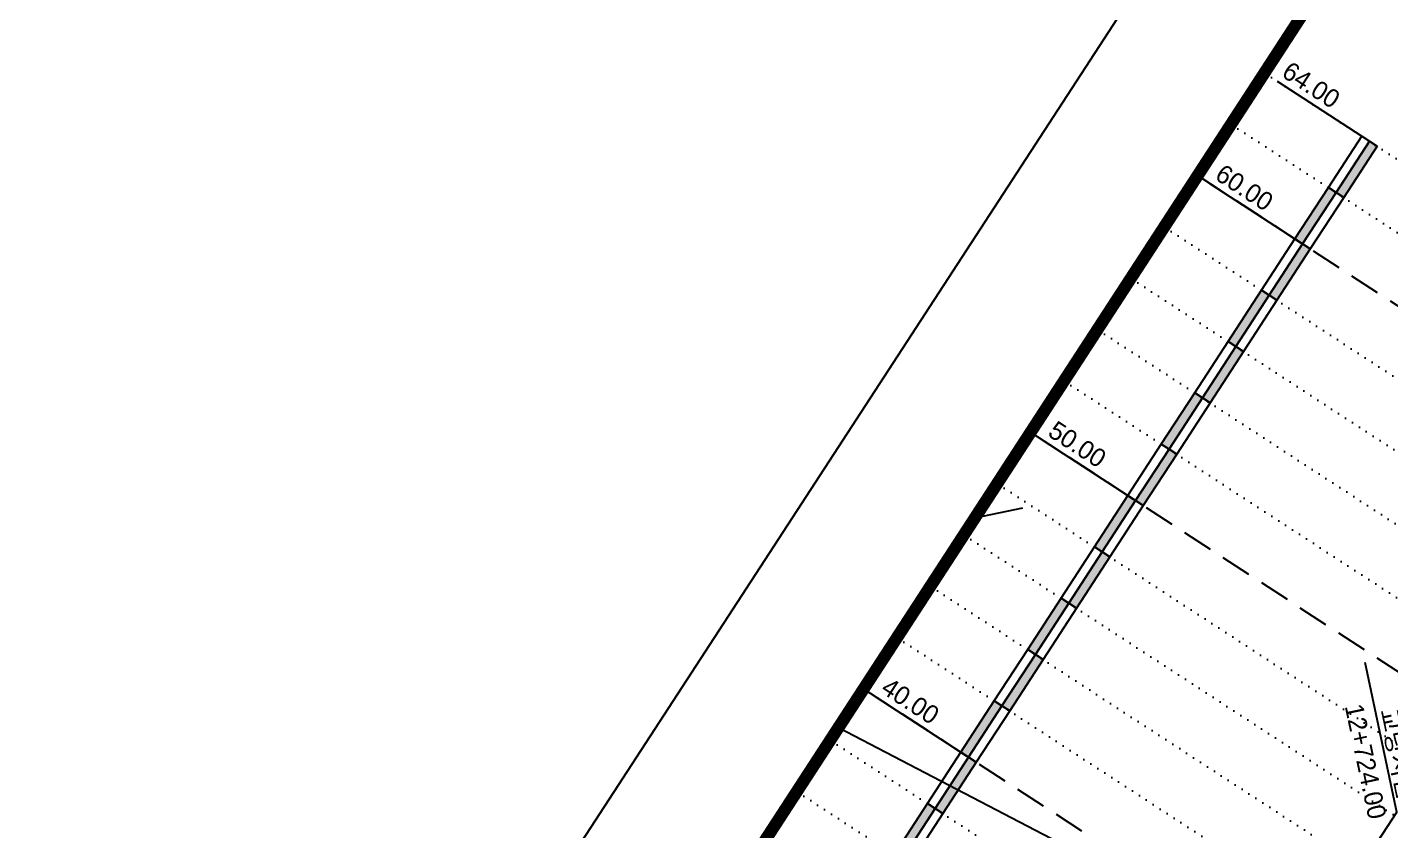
# Model space of a CAD drawing. Header units: millimetres. Extents: x 156921 to 159642, y 477538 to 479586.
# Drawn here: x 156920.8 to 157143.5, y 479228.9 to 479360 of the extents above; entities that cross this region are included whole.
import ezdxf
from ezdxf.enums import TextEntityAlignment as Align

# ---------------------------------------------------------------- set-up
doc = ezdxf.new("R2010")
doc.units = ezdxf.units.MM
doc.header["$MEASUREMENT"] = 0
for name, pattern in [('A-DASHD01', [0.75, 0.5, -0.25]), ('A-DOTLN01H', [0.125, 0, -0.125]), ('CONT', [2, 1, 1])]:
    doc.linetypes.add(name, pattern=pattern)
doc.layers.add('99_가이드라인', color=83, linetype='Continuous', plot=False)
for name, color, linetype in [('CX-BORD-LIN1', 4, 'Continuous'), ('CX-BORD-LIN2', 3, 'Continuous'), ('CX-BORD-TEX3', 6, 'Continuous'), ('종단_인출선_문자_해치등', 7, 'Continuous'), ('종단선형', 10, 'Continuous')]:
    doc.layers.add(name, color=color, linetype=linetype)
doc.styles.get("Standard").update_dxf_attribs({"font": 'BAREUNDOTUMPRO1.TTF'})
doc.styles.add('TB_TEXT', font='BAREUNDOTUMPRO1.TTF')
doc.styles.add('TB_WBTXT', font='BareunDotumPro3.ttf')

# ---------------------------------------------------------------- blocks, each defined once
blk = doc.blocks.new('한맥도곽')
at = {"layer": '99_가이드라인'}
blk.add_lwpolyline([(0, 594), (841, 594), (841, 0), (0, 0)], close=True, dxfattribs=at)
at = {"layer": 'CX-BORD-LIN1', "const_width": 2}
blk.add_lwpolyline([(821, 20), (25, 20), (25, 574), (821, 574)], close=True, dxfattribs=at)
at = {"layer": 'CX-BORD-LIN1', "style": 'TB_TEXT'}
for tag, height, p in [('TR_RNUM5', 3, (310.11, 52.64)), ('TR_RDAT5', 3.5, (342.5, 53)), ('TR_DGN5', 3.5, (476.12, 53)), ('TR_CHK5', 3.5, (506.12, 53)), ('TR_APP5', 3.5, (536.12, 53)), ('TR_RNUM4', 3, (310.11, 46.64)), ('TR_RDAT4', 3.5, (342.5, 47)), ('TR_DGN4', 3.5, (476.12, 47)), ('TR_CHK4', 3.5, (506.12, 47)), ('TR_APP4', 3.5, (536.12, 47)), ('TR_RDAT3', 3.5, (342.5, 41)), ('TR_DGN3', 3.5, (476.12, 41)), ('TR_CHK3', 3.5, (506.12, 41)), ('TR_APP3', 3.5, (536.12, 41)), ('TR_RNUM3', 3, (310.11, 40.64)), ('TR_RNUM2', 3, (310.11, 34.64)), ('TR_RDAT2', 3.5, (342.5, 35)), ('TR_DGN2', 3.5, (476.12, 35)), ('TR_CHK2', 3.5, (506.12, 35)), ('TR_APP2', 3.5, (536.12, 35)), ('TR_RNUM1', 3, (310.11, 28.64)), ('TR_RDAT1', 3.5, (342.5, 29)), ('TR_DGN1', 3.5, (476.12, 29)), ('TR_CHK1', 3.5, (506.12, 29)), ('TR_APP1', 3.5, (536.12, 29))]:
    blk.add_attdef(tag, text='', height=height, dxfattribs=at).set_placement(p, align=Align.MIDDLE_CENTER)
for tag, p in [('TR_RCON5', (367.3, 53)), ('TR_RCON4', (367.3, 47)), ('TR_RCON3', (367.3, 41)), ('TR_RCON2', (367.3, 35)), ('TR_RCON1', (367.3, 29))]:
    blk.add_attdef(tag, text='', height=3.5, dxfattribs=at).set_placement(p, align=Align.MIDDLE_LEFT)
at = {"layer": 'CX-BORD-LIN2', "style": 'TB_TEXT'}
for tag, p in [('TD_VERSION', (825.5, 68.01)), ('적용표준버전', (825.5, 35))]:
    blk.add_attdef(tag, text='', height=3, rotation=90, dxfattribs=at).set_placement(p, align=Align.MIDDLE_CENTER)
at = {"layer": 'CX-BORD-TEX3', "style": 'TB_TEXT'}
for tag, height, p in [('노선이정', 4.5, (170.03, 51.46)), ('설계공구', 4.5, (568, 51.36)), ('설 계 사', 4.5, (170, 42.59)), ('시공공구', 4.5, (568, 42.69)), ('도 면 명', 4.5, (696, 43.19)), ('시 공 사', 4.5, (170, 33.59)), ('도면축척', 4.5, (568.29, 33.51)), ('건설분야', 4.5, (170, 25.13)), ('건설단계', 4.5, (240, 25.13)), ('도면번호', 4.5, (568.29, 24.79)), ('편철번호', 4.5, (696, 25)), ('개정번호', 3, (310.08, 23.66)), ('날짜', 3, (342.5, 23.66)), ('내   용', 3, (420.5, 23.66)), ('작성자', 3, (478, 23.66)), ('검토자', 3, (508, 23.66)), ('확인자', 3, (538, 23.66))]:
    blk.add_attdef(tag, text='', height=height, dxfattribs=at).set_placement(p, align=Align.MIDDLE)
at = {"layer": 'CX-BORD-TEX3'}
for tag, height, style, p in [('TD_LNDST', 4.5, 'TB_TEXT', (240, 51.5)), ('TD_DSECT', 4.5, 'TB_TEXT', (600.5, 51.5)), ('TD_DDIST', 4.5, 'TB_TEXT', (649.5, 51.5)), ('TD_DNAME_TOP', 4.5, 'TB_TEXT', (766, 50.12)), ('TD_CSECT', 4.5, 'TB_TEXT', (600.5, 42.5)), ('TD_CDIST', 4.5, 'TB_TEXT', (649.5, 42.5)), ('TD_DNAME_MAIN', 6, 'TB_WBTXT', (766, 41.47)), ('TD_CCOMP', 4.5, 'TB_TEXT', (240, 33.59)), ('TD_SCAL', 4.5, 'TB_TEXT', (632, 33.75)), ('TD_DNAME_BOT', 4, 'TB_TEXT', (766, 33.17)), ('TD_FIELD', 4.5, 'TB_TEXT', (205, 25.13)), ('TD_CSTEP', 4.5, 'TB_TEXT', (275.74, 25.13)), ('TD_DWGCODE', 4.5, 'TB_TEXT', (632, 24.79)), ('TD_DWGNO', 4.5, 'TB_TEXT', (766, 25))]:
    blk.add_attdef(tag, text='', height=height, dxfattribs=dict(at, style=style)).set_placement(p, align=Align.MIDDLE_CENTER)
at = {"layer": 'CX-BORD-TEX3', "style": 'TB_TEXT'}
for tag, height, width, p in [('TD_DCOMP', 4.5, 0.85, (240, 42.59)), ('TD_CNAME', 5, 0.8, (90, 27.6))]:
    blk.add_attdef(tag, text='', height=height, dxfattribs=dict(at, width=width)).set_placement(p, align=Align.MIDDLE_CENTER)

msp = doc.modelspace()

# ---------------------------------------------------------------- hatches: boundary and pattern name
at = {"layer": '종단_인출선_문자_해치등'}
for points in [[(157141.32, 479340.58), (157140.06, 479341.4), (157134.6, 479333.02), (157135.86, 479332.2)], [(157134.6, 479333.02), (157133.35, 479333.84), (157127.89, 479325.46), (157129.15, 479324.64)], [(157130.4, 479323.82), (157129.15, 479324.64), (157123.69, 479316.26), (157124.95, 479315.44)], [(157123.69, 479316.26), (157122.43, 479317.08), (157116.97, 479308.7), (157118.23, 479307.88)], [(157119.49, 479307.07), (157118.23, 479307.88), (157112.77, 479299.5), (157114.03, 479298.69)], [(157112.77, 479299.5), (157111.52, 479300.32), (157106.06, 479291.94), (157107.32, 479291.12)], [(157108.57, 479290.31), (157107.32, 479291.12), (157101.86, 479282.74), (157103.12, 479281.93)], [(157101.86, 479282.74), (157100.6, 479283.56), (157095.15, 479275.18), (157096.4, 479274.36)], [(157097.66, 479273.55), (157096.4, 479274.36), (157090.95, 479265.98), (157092.2, 479265.17)], [(157090.95, 479265.98), (157089.69, 479266.8), (157084.23, 479258.42), (157085.49, 479257.61)], [(157086.75, 479256.79), (157085.49, 479257.61), (157080.03, 479249.23), (157081.29, 479248.41)], [(157080.03, 479249.23), (157078.77, 479250.04), (157073.32, 479241.66), (157074.57, 479240.85)], [(157075.83, 479240.03), (157074.57, 479240.85), (157069.12, 479232.47), (157070.37, 479231.65)], [(157069.12, 479232.47), (157067.86, 479233.28), (157062.4, 479224.9), (157063.66, 479224.09)]]:
    msp.add_hatch(color=7, dxfattribs=at).paths.add_polyline_path(points, flags=0)

# ---------------------------------------------------------------- linework, layer by layer
at = {"layer": '종단_인출선_문자_해치등', "color": 197, "linetype": 'A-DOTLN01H', "ltscale": 10}
for p, q in [((157122.91, 479352.57), (157789.94, 478918.19)), ((157117.45, 479344.19), (157784.48, 478909.81)), ((157106.54, 479327.43), (157773.57, 478893.05)), ((157101.08, 479319.05), (157768.11, 478884.67)), ((157095.63, 479310.67), (157762.66, 478876.29)), ((157090.17, 479302.29), (157757.2, 478867.91)), ((157079.26, 479285.53), (157746.28, 478851.15)), ((157073.8, 479277.15), (157740.83, 478842.77)), ((157068.34, 479268.77), (157735.37, 478834.39)), ((157062.88, 479260.39), (157729.91, 478826.01)), ((157051.97, 479243.63), (157719, 478809.25)), ((157046.51, 479235.25), (157713.54, 478800.87))]:
    msp.add_line(p, q, dxfattribs=at)
at = {"layer": '종단_인출선_문자_해치등', "color": 7, "linetype": 'CONT'}
for p, q in [((157124.98, 479351.23), (157138.8, 479342.22)), ((157114.06, 479334.47), (157127.89, 479325.46)), ((157086.78, 479292.57), (157100.6, 479283.56)), ((157059.49, 479250.67), (157073.32, 479241.66))]:
    msp.add_line(p, q, dxfattribs=at)
at = {"layer": '종단_인출선_문자_해치등', "color": 195, "linetype": 'A-DASHD01', "ltscale": 10}
for p, q in [((157112, 479335.81), (157779.03, 478901.43)), ((157084.71, 479293.91), (157751.74, 478859.53)), ((157057.43, 479252.01), (157724.46, 478817.63))]:
    msp.add_line(p, q, dxfattribs=at)
at = {"layer": '종단_인출선_문자_해치등', "color": 7, "linetype": 'CONT', "flags": 128}
for points in [[(157140.06, 479341.4), (157134.6, 479333.02), (157133.35, 479333.84), (157138.8, 479342.22), (157140.06, 479341.4)], [(157141.32, 479340.58), (157135.86, 479332.2), (157134.6, 479333.02), (157140.06, 479341.4), (157141.32, 479340.58)], [(157134.6, 479333.02), (157129.15, 479324.64), (157127.89, 479325.46), (157133.35, 479333.84), (157134.6, 479333.02)], [(157135.86, 479332.2), (157130.4, 479323.82), (157129.15, 479324.64), (157134.6, 479333.02), (157135.86, 479332.2)], [(157129.15, 479324.64), (157123.69, 479316.26), (157122.43, 479317.08), (157127.89, 479325.46), (157129.15, 479324.64)], [(157130.4, 479323.82), (157124.95, 479315.44), (157123.69, 479316.26), (157129.15, 479324.64), (157130.4, 479323.82)], [(157123.69, 479316.26), (157118.23, 479307.88), (157116.97, 479308.7), (157122.43, 479317.08), (157123.69, 479316.26)], [(157124.95, 479315.44), (157119.49, 479307.07), (157118.23, 479307.88), (157123.69, 479316.26), (157124.95, 479315.44)], [(157118.23, 479307.88), (157112.77, 479299.5), (157111.52, 479300.32), (157116.97, 479308.7), (157118.23, 479307.88)], [(157119.49, 479307.07), (157114.03, 479298.69), (157112.77, 479299.5), (157118.23, 479307.88), (157119.49, 479307.07)], [(157112.77, 479299.5), (157107.32, 479291.12), (157106.06, 479291.94), (157111.52, 479300.32), (157112.77, 479299.5)], [(157114.03, 479298.69), (157108.57, 479290.31), (157107.32, 479291.12), (157112.77, 479299.5), (157114.03, 479298.69)], [(157107.32, 479291.12), (157101.86, 479282.74), (157100.6, 479283.56), (157106.06, 479291.94), (157107.32, 479291.12)], [(157108.57, 479290.31), (157103.12, 479281.93), (157101.86, 479282.74), (157107.32, 479291.12), (157108.57, 479290.31)], [(157101.86, 479282.74), (157096.4, 479274.36), (157095.15, 479275.18), (157100.6, 479283.56), (157101.86, 479282.74)], [(157103.12, 479281.93), (157097.66, 479273.55), (157096.4, 479274.36), (157101.86, 479282.74), (157103.12, 479281.93)], [(157096.4, 479274.36), (157090.95, 479265.98), (157089.69, 479266.8), (157095.15, 479275.18), (157096.4, 479274.36)], [(157097.66, 479273.55), (157092.2, 479265.17), (157090.95, 479265.98), (157096.4, 479274.36), (157097.66, 479273.55)], [(157090.95, 479265.98), (157085.49, 479257.61), (157084.23, 479258.42), (157089.69, 479266.8), (157090.95, 479265.98)], [(157092.2, 479265.17), (157086.75, 479256.79), (157085.49, 479257.61), (157090.95, 479265.98), (157092.2, 479265.17)], [(157085.49, 479257.61), (157080.03, 479249.23), (157078.77, 479250.04), (157084.23, 479258.42), (157085.49, 479257.61)], [(157086.75, 479256.79), (157081.29, 479248.41), (157080.03, 479249.23), (157085.49, 479257.61), (157086.75, 479256.79)], [(157080.03, 479249.23), (157074.57, 479240.85), (157073.32, 479241.66), (157078.77, 479250.04), (157080.03, 479249.23)], [(157081.29, 479248.41), (157075.83, 479240.03), (157074.57, 479240.85), (157080.03, 479249.23), (157081.29, 479248.41)], [(157074.57, 479240.85), (157069.12, 479232.47), (157067.86, 479233.28), (157073.32, 479241.66), (157074.57, 479240.85)], [(157075.83, 479240.03), (157070.37, 479231.65), (157069.12, 479232.47), (157074.57, 479240.85), (157075.83, 479240.03)], [(157069.12, 479232.47), (157063.66, 479224.09), (157062.4, 479224.9), (157067.86, 479233.28), (157069.12, 479232.47)], [(157070.37, 479231.65), (157064.92, 479223.27), (157063.66, 479224.09), (157069.12, 479232.47), (157070.37, 479231.65)]]:
    msp.add_lwpolyline(points, dxfattribs=at)
at = {"layer": '종단선형', "color": 9, "linetype": 'CONT', "flags": 128}
for points in [[(157075.59, 479279.91), (157083.45, 479281.57)], [(157128.17, 479206.72), (157144.54, 479231.86), (157139.38, 479256.32)]]:
    msp.add_lwpolyline(points, dxfattribs=at)
at = {"layer": '종단선형', "color": 8, "linetype": 'CONT', "flags": 128}
msp.add_lwpolyline([(157053.31, 479245.69), (157178.08, 479180.73)], dxfattribs=at)

# ---------------------------------------------------------------- block references
at = {"rotation": 326.9270375787892}
msp.add_blockref('한맥도곽', (156920.79, 479088), dxfattribs=at)

# ---------------------------------------------------------------- texts
at = {"layer": '종단_인출선_문자_해치등', "color": 7, "char_height": 3, "attachment_point": 4, "rotation": 326.927}
for s, insert in [('64.00', (157126.34, 479353.32)), ('60.00', (157115.43, 479336.56)), ('50.00', (157088.14, 479294.66)), ('40.00', (157060.86, 479252.76))]:
    msp.add_mtext(s, dxfattribs=dict(at, insert=insert))
at = {"layer": '종단선형', "color": 9, "char_height": 3, "rotation": 281.927}
for s, insert, attachment_point in [('12+724.00', (157142.89, 479231.15), 3), ('교량시점', (157144.52, 479233.66), 9)]:
    msp.add_mtext(s, dxfattribs=dict(at, insert=insert, attachment_point=attachment_point))

doc.saveas('drawing.dxf')
